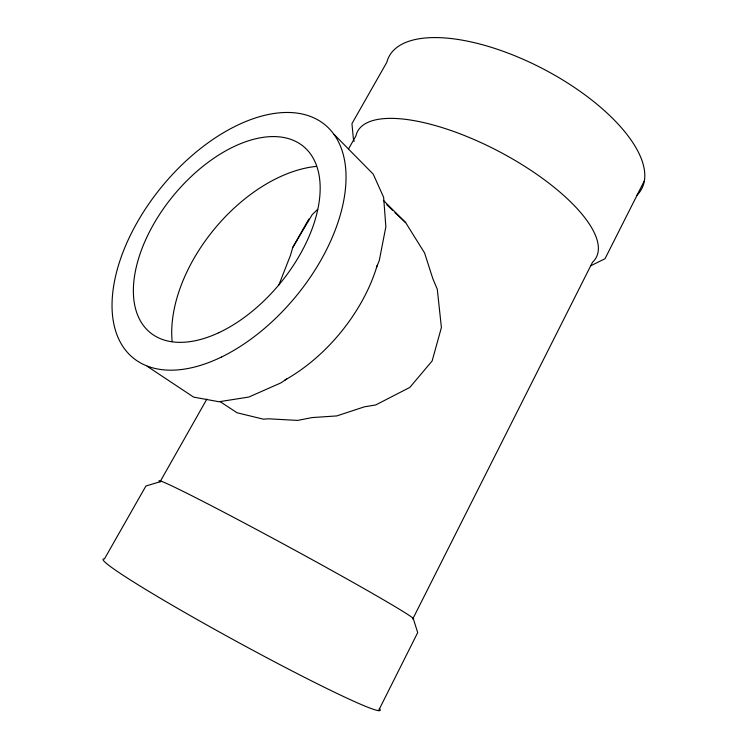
<?xml version="1.0" encoding="UTF-8"?>
<svg xmlns="http://www.w3.org/2000/svg" width="748" height="748" viewBox="0 0 748 748"><rect width="100%" height="100%" fill="white"/><g stroke="black" fill="none" stroke-linecap="round" stroke-linejoin="round"><path stroke-width="1.12" d="M308.849 219.033L292.777 247.41L290.495 255.274L278.882 284.951M376.412 267.541L379.264 260.613L385.856 226.775L383.621 197.285L373.243 174.172L334.122 134.425M378.572 710.6L417.693 632.621L413.102 618.026M644.159 181.166L605.01 258.733L590.555 265.877M206.897 399.058L159.988 481.908A144.813 3.824 28.5 0 1 290.131 547.62A144.813 3.824 28.5 0 1 412.756 618.979L592.5 262.249A134.949 48.311 27.8 0 0 501.132 152.611A134.949 48.311 27.8 0 0 355.917 135.912L348.456 149.086M292.777 247.41L312.225 214.62L317.666 209.356M286.783 378.974L280.902 382.892L248.822 397.048L218.996 401.741L193.629 397.113L147.113 366.24M161.185 481.413L145.916 486.013L104.458 558.924A157.828 8.256 28.6 0 0 239.407 642.99A157.828 8.256 28.6 0 0 379.348 708.543M219.856 401.47L237.079 412.774L263.333 419.161L268.588 418.805L297.676 420.413L311.953 417.59L336.759 415.925L364.398 406.828L375.683 404.967L409.811 387.427L432.12 360.994L441.404 327.531L437.29 289.252L432.858 278.733L424.574 252.964L405.678 222.642L383.415 200.389M386.744 204.756L392.504 210.197M394.972 212.535L405.678 222.642M354.169 141.428L353.421 139.24L351.943 123.654L386.828 62.299A142.597 60.551 27.6 0 1 545.414 70.078A142.597 60.551 27.6 0 1 636.81 195.359M377.244 265.26A133.107 81.626 -50.5 0 1 284.689 380.162M172.124 341.331A133.107 81.626 -50.5 0 1 316.46 166.393M221.24 357.133A150.956 86.646 -50.5 0 0 334.038 134.49A150.956 86.646 -50.5 0 0 131.826 232.366A150.956 86.646 -50.5 0 0 221.24 357.133M218.725 332.738A120.559 69.087 -50.5 0 0 311.383 155.229A120.559 69.087 -50.5 0 0 150.217 230.421A120.559 69.087 -50.5 0 0 218.725 332.738"/></g></svg>
